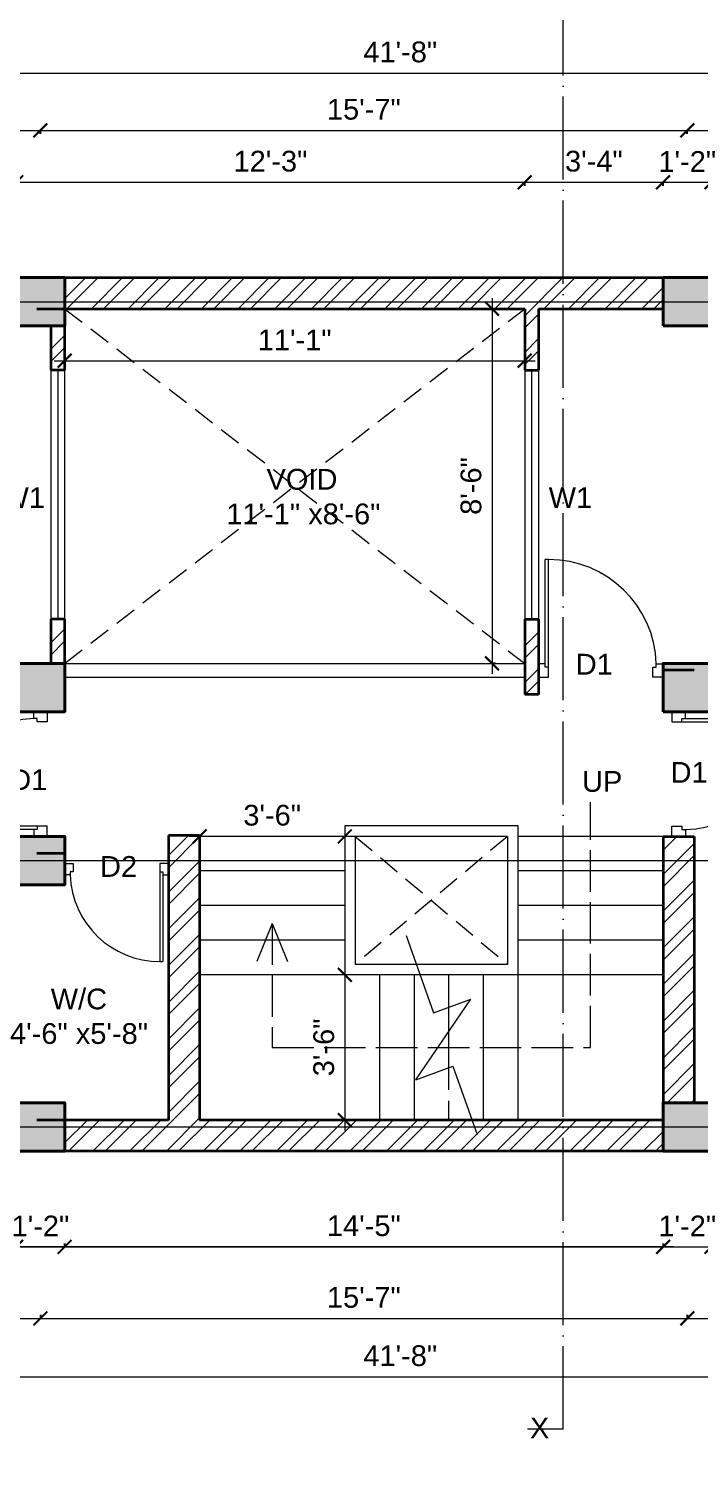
# Model space of a CAD drawing. Header units: inches. Extents: x 122663 to 154153, y 34228 to 39758.
# Drawn here: x 130749.9 to 130943.8, y 37755.1 to 38168.9 of the extents above; entities that cross this region are included whole.
import ezdxf

# ---------------------------------------------------------------- set-up
doc = ezdxf.new("R2010")
doc.units = ezdxf.units.IN
doc.header["$MEASUREMENT"] = 0
doc.header["$PDMODE"] = 35
for name, pattern in [('ACAD_ISO02W100', [15, 12, -3]), ('ACAD_ISO04W100', [30, 24, -3, 0, -3]), ('DASHED', [19.05, 12.7, -6.35])]:
    doc.linetypes.add(name, pattern=pattern)
for name, color, linetype, lineweight in [('Column', 181, 'Continuous', 40), ('Dimension', 130, 'Continuous', 9), ('Hatch', 9, 'Continuous', 9), ('Hidden', 254, 'ACAD_ISO02W100', 15), ('SECTION', 7, 'ACAD_ISO04W100', 18), ('SITE BOUNDARY', 1, 'Continuous', 30), ('Stairs', 61, 'Continuous', 18), ('TEXT', 255, 'Continuous', 35), ('Walls', 11, 'Continuous', 35), ('Windows', 151, 'Continuous', 15)]:
    doc.layers.add(name, color=color, linetype=linetype, lineweight=lineweight)
doc.styles.get("Standard").update_dxf_attribs({"font": 'arial.ttf'})
doc.dimstyles.get("Standard").update_dxf_attribs({"dimtxt": 6, "dimasz": 4, "dimexe": 0, "dimexo": 6, "dimgap": 3, "dimtad": 1, "dimdec": 0, "dimzin": 0, "dimdsep": 46, "dimlunit": 4, "dimtxsty": 'Standard', "dimblk": 'ARCHTICK', "dimcen": 0.09, "dimdle": 3, "dimclrd": 256, "dimadec": 0, "dimazin": 0, "dimtfac": 1, "dimtdec": 0, "dimtofl": 0, "dimtmove": 0, "dimatfit": 3, "dimfxl": 1, "dimfxlon": 1, "dimtolj": 1, "dimtzin": 0, "dimlwd": -1, "dimarcsym": 0})
pattern_1 = [(45, (8020.12, -708.714), (-5.30330086, 5.30330086), []), (45, (8023.6555, -708.714), (-5.30330086, 5.30330086), [])]

# ---------------------------------------------------------------- blocks, each defined once
blk = doc.blocks.new('colm')
at = {"layer": 'Hatch'}
h = blk.add_hatch(color=256, dxfattribs=at)
h.dxf.hatch_style = 1
h.paths.add_polyline_path([(66705.71, 8319.73), (66705.71, 8307.73), (66717.71, 8307.73), (66717.71, 8319.73)])
at = {"layer": 'Column'}
blk.add_lwpolyline([(66705.71, 8307.73), (66717.71, 8307.73), (66717.71, 8319.73), (66705.71, 8319.73)], close=True, dxfattribs=at)
blk = doc.blocks.new('GFFGS')
at = {"layer": 'Windows'}
for p, q in [((97915.22, 19628.63), (97915.22, 19658.74)), ((97916.19, 19658.74), (97915.22, 19658.74)), ((97916.19, 19627.65), (97916.19, 19658.77)), ((97915.22, 19628.63), (97913.27, 19628.63)), ((97913.27, 19628.63), (97913.27, 19624.73)), ((97915.22, 19627.65), (97915.22, 19628.63)), ((97916.19, 19627.65), (97915.22, 19627.65)), ((97916.19, 19624.73), (97916.19, 19627.65)), ((97946.35, 19624.73), (97946.35, 19627.65)), ((97946.35, 19627.65), (97947.32, 19627.65)), ((97947.32, 19627.65), (97947.32, 19628.63)), ((97947.32, 19628.63), (97949.27, 19628.63)), ((97949.27, 19628.63), (97949.27, 19624.73)), ((97913.27, 19624.73), (97916.19, 19624.73)), ((97949.27, 19624.73), (97946.35, 19624.73))]:
    blk.add_line(p, q, dxfattribs=at)
blk.add_arc((97916.25, 19627.66), 31.08, 1.7801, 90.1235, dxfattribs=at)
blk = doc.blocks.new('_ArchTick')
at = {"color": 0, "linetype": 'ByBlock', "const_width": 0.15}
blk.add_lwpolyline([(-0.5, -0.5), (0.5, 0.5)], dxfattribs=at)
blk = doc.blocks.new('*D389')
at = {"layer": 'Defpoints', "color": 0, "transparency": 16777216}
for p in [(130947.34, 38124.52), (130933.34, 38096.99), (130947.34, 38096.99)]:
    blk.add_point(p, dxfattribs=at)
at = {"layer": 'Dimension', "transparency": 16777216}
blk.add_line((130930.34, 38124.52), (130950.34, 38124.52), dxfattribs=at)
at = {"layer": 'Dimension', "color": 0, "lineweight": -2, "transparency": 16777216}
for p, q in [((130933.34, 38123.52), (130933.34, 38124.52)), ((130947.34, 38123.52), (130947.34, 38124.52))]:
    blk.add_line(p, q, dxfattribs=at)
at = {"layer": 'Dimension', "transparency": 16777216, "xscale": 4, "yscale": 4, "zscale": 4, "rotation": 180}
blk.add_blockref('_ArchTick', (130933.34, 38124.52), dxfattribs=at)
at = {"layer": 'Dimension', "transparency": 16777216, "xscale": 4, "yscale": 4, "zscale": 4}
blk.add_blockref('_ArchTick', (130947.34, 38124.52), dxfattribs=at)
at = {"layer": 'Dimension', "color": 0, "lineweight": -2, "transparency": 16777216, "insert": (130940.34, 38130.53), "char_height": 6, "attachment_point": 5}
blk.add_mtext('\\A1;1\'-2"', dxfattribs=at)
blk = doc.blocks.new('*D391')
at = {"layer": 'Defpoints', "color": 0, "transparency": 16777216}
for p in [(130753.34, 38139.54), (130614.52, 38096.99), (130753.34, 38096.99)]:
    blk.add_point(p, dxfattribs=at)
at = {"layer": 'Dimension', "transparency": 16777216}
blk.add_line((130611.52, 38139.54), (130756.34, 38139.54), dxfattribs=at)
at = {"layer": 'Dimension', "color": 0, "lineweight": -2, "transparency": 16777216}
for p, q in [((130614.52, 38138.54), (130614.52, 38139.54)), ((130753.34, 38138.54), (130753.34, 38139.54))]:
    blk.add_line(p, q, dxfattribs=at)
at = {"layer": 'Dimension', "transparency": 16777216, "xscale": 4, "yscale": 4, "zscale": 4, "rotation": 180}
blk.add_blockref('_ArchTick', (130614.52, 38139.54), dxfattribs=at)
at = {"layer": 'Dimension', "transparency": 16777216, "xscale": 4, "yscale": 4, "zscale": 4}
blk.add_blockref('_ArchTick', (130753.34, 38139.54), dxfattribs=at)
at = {"layer": 'Dimension', "color": 0, "lineweight": -2, "transparency": 16777216, "insert": (130683.93, 38145.55), "char_height": 6, "attachment_point": 5}
blk.add_mtext('\\A1;11\'-7"', dxfattribs=at)
blk = doc.blocks.new('*D392')
at = {"layer": 'Defpoints', "color": 0, "transparency": 16777216}
for p in [(130940.34, 38139.54), (130753.34, 38096.99), (130940.34, 38096.99)]:
    blk.add_point(p, dxfattribs=at)
at = {"layer": 'Dimension', "transparency": 16777216}
blk.add_line((130750.34, 38139.54), (130943.34, 38139.54), dxfattribs=at)
at = {"layer": 'Dimension', "color": 0, "lineweight": -2, "transparency": 16777216}
for p, q in [((130753.34, 38138.54), (130753.34, 38139.54)), ((130940.34, 38138.54), (130940.34, 38139.54))]:
    blk.add_line(p, q, dxfattribs=at)
at = {"layer": 'Dimension', "transparency": 16777216, "xscale": 4, "yscale": 4, "zscale": 4, "rotation": 180}
blk.add_blockref('_ArchTick', (130753.34, 38139.54), dxfattribs=at)
at = {"layer": 'Dimension', "transparency": 16777216, "xscale": 4, "yscale": 4, "zscale": 4}
blk.add_blockref('_ArchTick', (130940.34, 38139.54), dxfattribs=at)
at = {"layer": 'Dimension', "color": 0, "lineweight": -2, "transparency": 16777216, "insert": (130846.84, 38145.6), "char_height": 6, "attachment_point": 5}
blk.add_mtext('\\A1;15\'-7"', dxfattribs=at)
blk = doc.blocks.new('*D393')
at = {"layer": 'Defpoints', "color": 0, "transparency": 16777216}
for p in [(131100.21, 38139.54), (130940.34, 38096.99), (131100.21, 38096.99)]:
    blk.add_point(p, dxfattribs=at)
at = {"layer": 'Dimension', "transparency": 16777216}
blk.add_line((130937.34, 38139.54), (131103.21, 38139.54), dxfattribs=at)
at = {"layer": 'Dimension', "color": 0, "lineweight": -2, "transparency": 16777216}
for p, q in [((130940.34, 38138.54), (130940.34, 38139.54)), ((131100.21, 38138.54), (131100.21, 38139.54))]:
    blk.add_line(p, q, dxfattribs=at)
at = {"layer": 'Dimension', "transparency": 16777216, "xscale": 4, "yscale": 4, "zscale": 4, "rotation": 180}
blk.add_blockref('_ArchTick', (130940.34, 38139.54), dxfattribs=at)
at = {"layer": 'Dimension', "transparency": 16777216, "xscale": 4, "yscale": 4, "zscale": 4}
blk.add_blockref('_ArchTick', (131100.21, 38139.54), dxfattribs=at)
at = {"layer": 'Dimension', "color": 0, "lineweight": -2, "transparency": 16777216, "insert": (131020.28, 38145.6), "char_height": 6, "attachment_point": 5}
blk.add_mtext('\\A1;13\'-4"', dxfattribs=at)
blk = doc.blocks.new('*D308')
at = {"layer": 'Defpoints', "color": 0, "transparency": 16777216}
for p in [(131107.21, 38156.11), (130607.52, 38096.99), (131107.21, 38096.99)]:
    blk.add_point(p, dxfattribs=at)
at = {"layer": 'Dimension', "transparency": 16777216}
blk.add_line((130604.52, 38156.11), (131110.21, 38156.11), dxfattribs=at)
at = {"layer": 'Dimension', "color": 0, "lineweight": -2, "transparency": 16777216}
for p, q in [((130607.52, 38155.11), (130607.52, 38156.11)), ((131107.21, 38155.11), (131107.21, 38156.11))]:
    blk.add_line(p, q, dxfattribs=at)
at = {"layer": 'Dimension', "transparency": 16777216, "xscale": 4, "yscale": 4, "zscale": 4, "rotation": 180}
blk.add_blockref('_ArchTick', (130607.52, 38156.11), dxfattribs=at)
at = {"layer": 'Dimension', "transparency": 16777216, "xscale": 4, "yscale": 4, "zscale": 4}
blk.add_blockref('_ArchTick', (131107.21, 38156.11), dxfattribs=at)
at = {"layer": 'Dimension', "color": 0, "lineweight": -2, "transparency": 16777216, "insert": (130857.37, 38162.17), "char_height": 6, "attachment_point": 5}
blk.add_mtext('\\A1;41\'-8"', dxfattribs=at)
blk = doc.blocks.new('*D404')
at = {"layer": 'Defpoints', "color": 0, "transparency": 16777216}
for p in [(130746.34, 37844.49), (130760.34, 37844.49), (130760.34, 37816.85)]:
    blk.add_point(p, dxfattribs=at)
at = {"layer": 'Dimension', "color": 0, "lineweight": -2, "transparency": 16777216}
for p, q in [((130746.34, 37817.85), (130746.34, 37816.85)), ((130760.34, 37817.85), (130760.34, 37816.85))]:
    blk.add_line(p, q, dxfattribs=at)
at = {"layer": 'Dimension', "transparency": 16777216}
blk.add_line((130743.34, 37816.85), (130763.34, 37816.85), dxfattribs=at)
at = {"layer": 'Dimension', "transparency": 16777216, "xscale": 4, "yscale": 4, "zscale": 4, "rotation": 180}
blk.add_blockref('_ArchTick', (130746.34, 37816.85), dxfattribs=at)
at = {"layer": 'Dimension', "transparency": 16777216, "xscale": 4, "yscale": 4, "zscale": 4}
blk.add_blockref('_ArchTick', (130760.34, 37816.85), dxfattribs=at)
at = {"layer": 'Dimension', "color": 0, "lineweight": -2, "transparency": 16777216, "insert": (130753.34, 37822.87), "char_height": 6, "attachment_point": 5}
blk.add_mtext('\\A1;1\'-2"', dxfattribs=at)
blk = doc.blocks.new('*D408')
at = {"layer": 'Defpoints', "color": 0, "transparency": 16777216}
for p in [(130933.34, 37844.49), (130947.34, 37844.49), (130947.34, 37816.85)]:
    blk.add_point(p, dxfattribs=at)
at = {"layer": 'Dimension', "color": 0, "lineweight": -2, "transparency": 16777216}
for p, q in [((130933.34, 37817.85), (130933.34, 37816.85)), ((130947.34, 37817.85), (130947.34, 37816.85))]:
    blk.add_line(p, q, dxfattribs=at)
at = {"layer": 'Dimension', "transparency": 16777216}
blk.add_line((130930.34, 37816.85), (130950.34, 37816.85), dxfattribs=at)
at = {"layer": 'Dimension', "transparency": 16777216, "xscale": 4, "yscale": 4, "zscale": 4, "rotation": 180}
blk.add_blockref('_ArchTick', (130933.34, 37816.85), dxfattribs=at)
at = {"layer": 'Dimension', "transparency": 16777216, "xscale": 4, "yscale": 4, "zscale": 4}
blk.add_blockref('_ArchTick', (130947.34, 37816.85), dxfattribs=at)
at = {"layer": 'Dimension', "color": 0, "lineweight": -2, "transparency": 16777216, "insert": (130940.34, 37822.87), "char_height": 6, "attachment_point": 5}
blk.add_mtext('\\A1;1\'-2"', dxfattribs=at)
blk = doc.blocks.new('*D411')
at = {"layer": 'Defpoints', "color": 0, "transparency": 16777216}
for p in [(130614.52, 37921.49), (130753.34, 37844.49), (130753.34, 37796.16)]:
    blk.add_point(p, dxfattribs=at)
at = {"layer": 'Dimension', "color": 0, "lineweight": -2, "transparency": 16777216}
for p, q in [((130614.52, 37797.16), (130614.52, 37796.16)), ((130753.34, 37797.16), (130753.34, 37796.16))]:
    blk.add_line(p, q, dxfattribs=at)
at = {"layer": 'Dimension', "transparency": 16777216}
blk.add_line((130611.52, 37796.16), (130756.34, 37796.16), dxfattribs=at)
at = {"layer": 'Dimension', "transparency": 16777216, "xscale": 4, "yscale": 4, "zscale": 4, "rotation": 180}
blk.add_blockref('_ArchTick', (130614.52, 37796.16), dxfattribs=at)
at = {"layer": 'Dimension', "transparency": 16777216, "xscale": 4, "yscale": 4, "zscale": 4}
blk.add_blockref('_ArchTick', (130753.34, 37796.16), dxfattribs=at)
at = {"layer": 'Dimension', "color": 0, "lineweight": -2, "transparency": 16777216, "insert": (130683.93, 37802.17), "char_height": 6, "attachment_point": 5}
blk.add_mtext('\\A1;11\'-7"', dxfattribs=at)
blk = doc.blocks.new('*D412')
at = {"layer": 'Defpoints', "color": 0, "transparency": 16777216}
for p in [(130753.34, 37844.49), (130940.34, 37844.49), (130940.34, 37796.16)]:
    blk.add_point(p, dxfattribs=at)
at = {"layer": 'Dimension', "color": 0, "lineweight": -2, "transparency": 16777216}
for p, q in [((130753.34, 37797.16), (130753.34, 37796.16)), ((130940.34, 37797.16), (130940.34, 37796.16))]:
    blk.add_line(p, q, dxfattribs=at)
at = {"layer": 'Dimension', "transparency": 16777216}
blk.add_line((130750.34, 37796.16), (130943.34, 37796.16), dxfattribs=at)
at = {"layer": 'Dimension', "transparency": 16777216, "xscale": 4, "yscale": 4, "zscale": 4, "rotation": 180}
blk.add_blockref('_ArchTick', (130753.34, 37796.16), dxfattribs=at)
at = {"layer": 'Dimension', "transparency": 16777216, "xscale": 4, "yscale": 4, "zscale": 4}
blk.add_blockref('_ArchTick', (130940.34, 37796.16), dxfattribs=at)
at = {"layer": 'Dimension', "color": 0, "lineweight": -2, "transparency": 16777216, "insert": (130846.84, 37802.22), "char_height": 6, "attachment_point": 5}
blk.add_mtext('\\A1;15\'-7"', dxfattribs=at)
blk = doc.blocks.new('*D413')
at = {"layer": 'Defpoints', "color": 0, "transparency": 16777216}
for p in [(130940.34, 37844.49), (131100.21, 37844.49), (131100.21, 37796.16)]:
    blk.add_point(p, dxfattribs=at)
at = {"layer": 'Dimension', "color": 0, "lineweight": -2, "transparency": 16777216}
for p, q in [((130940.34, 37797.16), (130940.34, 37796.16)), ((131100.21, 37797.16), (131100.21, 37796.16))]:
    blk.add_line(p, q, dxfattribs=at)
at = {"layer": 'Dimension', "transparency": 16777216}
blk.add_line((130937.34, 37796.16), (131103.21, 37796.16), dxfattribs=at)
at = {"layer": 'Dimension', "transparency": 16777216, "xscale": 4, "yscale": 4, "zscale": 4, "rotation": 180}
blk.add_blockref('_ArchTick', (130940.34, 37796.16), dxfattribs=at)
at = {"layer": 'Dimension', "transparency": 16777216, "xscale": 4, "yscale": 4, "zscale": 4}
blk.add_blockref('_ArchTick', (131100.21, 37796.16), dxfattribs=at)
at = {"layer": 'Dimension', "color": 0, "lineweight": -2, "transparency": 16777216, "insert": (131020.28, 37802.22), "char_height": 6, "attachment_point": 5}
blk.add_mtext('\\A1;13\'-4"', dxfattribs=at)
blk = doc.blocks.new('*D311')
at = {"layer": 'Defpoints', "color": 0, "transparency": 16777216}
for p in [(130607.52, 37921.49), (131107.21, 37844.49), (131107.21, 37779.29)]:
    blk.add_point(p, dxfattribs=at)
at = {"layer": 'Dimension', "color": 0, "lineweight": -2, "transparency": 16777216}
for p, q in [((130607.52, 37780.29), (130607.52, 37779.29)), ((131107.21, 37780.29), (131107.21, 37779.29))]:
    blk.add_line(p, q, dxfattribs=at)
at = {"layer": 'Dimension', "transparency": 16777216}
blk.add_line((130604.52, 37779.29), (131110.21, 37779.29), dxfattribs=at)
at = {"layer": 'Dimension', "transparency": 16777216, "xscale": 4, "yscale": 4, "zscale": 4, "rotation": 180}
blk.add_blockref('_ArchTick', (130607.52, 37779.29), dxfattribs=at)
at = {"layer": 'Dimension', "transparency": 16777216, "xscale": 4, "yscale": 4, "zscale": 4}
blk.add_blockref('_ArchTick', (131107.21, 37779.29), dxfattribs=at)
at = {"layer": 'Dimension', "color": 0, "lineweight": -2, "transparency": 16777216, "insert": (130857.37, 37785.35), "char_height": 6, "attachment_point": 5}
blk.add_mtext('\\A1;41\'-8"', dxfattribs=at)
blk = doc.blocks.new('*D316')
at = {"layer": 'Defpoints', "color": 0, "transparency": 16777216}
for p in [(130933.34, 38124.52), (130933.34, 38096.99), (130893.34, 38087.99)]:
    blk.add_point(p, dxfattribs=at)
at = {"layer": 'Dimension', "transparency": 16777216}
blk.add_line((130890.34, 38124.52), (130936.34, 38124.52), dxfattribs=at)
at = {"layer": 'Dimension', "color": 0, "lineweight": -2, "transparency": 16777216}
for p, q in [((130893.34, 38123.52), (130893.34, 38124.52)), ((130933.34, 38123.52), (130933.34, 38124.52))]:
    blk.add_line(p, q, dxfattribs=at)
at = {"layer": 'Dimension', "transparency": 16777216, "xscale": 4, "yscale": 4, "zscale": 4, "rotation": 180}
blk.add_blockref('_ArchTick', (130893.34, 38124.52), dxfattribs=at)
at = {"layer": 'Dimension', "transparency": 16777216, "xscale": 4, "yscale": 4, "zscale": 4}
blk.add_blockref('_ArchTick', (130933.34, 38124.52), dxfattribs=at)
at = {"layer": 'Dimension', "color": 0, "transparency": 16777216, "insert": (130913.34, 38130.59), "char_height": 6, "attachment_point": 5}
blk.add_mtext('\\A1;3\'-4"', dxfattribs=at)
blk = doc.blocks.new('*D418')
at = {"layer": 'Defpoints', "color": 0, "transparency": 16777216}
for p in [(130893.34, 38124.52), (130746.34, 38096.99), (130893.34, 38087.99)]:
    blk.add_point(p, dxfattribs=at)
at = {"layer": 'Dimension', "transparency": 16777216}
blk.add_line((130743.34, 38124.52), (130896.34, 38124.52), dxfattribs=at)
at = {"layer": 'Dimension', "color": 0, "lineweight": -2, "transparency": 16777216}
for p, q in [((130746.34, 38123.52), (130746.34, 38124.52)), ((130893.34, 38123.52), (130893.34, 38124.52))]:
    blk.add_line(p, q, dxfattribs=at)
at = {"layer": 'Dimension', "transparency": 16777216, "xscale": 4, "yscale": 4, "zscale": 4, "rotation": 180}
blk.add_blockref('_ArchTick', (130746.34, 38124.52), dxfattribs=at)
at = {"layer": 'Dimension', "transparency": 16777216, "xscale": 4, "yscale": 4, "zscale": 4}
blk.add_blockref('_ArchTick', (130893.34, 38124.52), dxfattribs=at)
at = {"layer": 'Dimension', "color": 0, "transparency": 16777216, "insert": (130819.84, 38130.59), "char_height": 6, "attachment_point": 5}
blk.add_mtext('\\A1;12\'-3"', dxfattribs=at)
blk = doc.blocks.new('*D852')
at = {"layer": 'Defpoints', "color": 0, "transparency": 16777216}
for p in [(130760.34, 38087.99), (130893.34, 38087.99), (130893.34, 38072.96)]:
    blk.add_point(p, dxfattribs=at)
at = {"layer": 'Windows', "transparency": 16777216}
blk.add_line((130757.34, 38072.96), (130896.34, 38072.96), dxfattribs=at)
at = {"layer": 'Windows', "color": 0, "lineweight": -2, "transparency": 16777216}
for p, q in [((130760.34, 38073.96), (130760.34, 38072.96)), ((130893.34, 38073.96), (130893.34, 38072.96))]:
    blk.add_line(p, q, dxfattribs=at)
at = {"layer": 'Windows', "transparency": 16777216, "xscale": 4, "yscale": 4, "zscale": 4, "rotation": 180}
blk.add_blockref('_ArchTick', (130760.34, 38072.96), dxfattribs=at)
at = {"layer": 'Windows', "transparency": 16777216, "xscale": 4, "yscale": 4, "zscale": 4}
blk.add_blockref('_ArchTick', (130893.34, 38072.96), dxfattribs=at)
at = {"layer": 'Windows', "color": 0, "transparency": 16777216, "insert": (130826.84, 38078.97), "char_height": 6, "attachment_point": 5}
blk.add_mtext('\\A1;11\'-1"', dxfattribs=at)
blk = doc.blocks.new('*D853')
at = {"layer": 'Defpoints', "color": 0, "transparency": 16777216}
for p in [(130893.34, 38087.99), (130883.89, 37985.49), (130893.34, 37985.49)]:
    blk.add_point(p, dxfattribs=at)
at = {"layer": 'Windows', "transparency": 16777216}
blk.add_line((130883.89, 38090.99), (130883.89, 37982.49), dxfattribs=at)
at = {"layer": 'Windows', "color": 0, "lineweight": -2, "transparency": 16777216}
for p, q in [((130884.89, 38087.99), (130883.89, 38087.99)), ((130884.89, 37985.49), (130883.89, 37985.49))]:
    blk.add_line(p, q, dxfattribs=at)
at = {"layer": 'Windows', "transparency": 16777216, "xscale": 4, "yscale": 4, "zscale": 4}
for p, rotation in [((130883.89, 38087.99), 90), ((130883.89, 37985.49), 270)]:
    blk.add_blockref('_ArchTick', p, dxfattribs=dict(at, rotation=rotation))
at = {"layer": 'Windows', "color": 0, "transparency": 16777216, "insert": (130877.83, 38036.74), "char_height": 6, "attachment_point": 5, "rotation": 90}
blk.add_mtext('\\A1;8\'-6"', dxfattribs=at)
blk = doc.blocks.new('*D856')
at = {"layer": 'Defpoints', "color": 0, "transparency": 16777216}
for p in [(130799.34, 37935.49), (130799.34, 37935.49), (130841.34, 37935.49)]:
    blk.add_point(p, dxfattribs=at)
at = {"layer": 'Windows', "transparency": 16777216}
blk.add_line((130844.34, 37935.49), (130796.34, 37935.49), dxfattribs=at)
at = {"layer": 'Windows', "transparency": 16777216, "xscale": 4, "yscale": 4, "zscale": 4, "rotation": 180}
blk.add_blockref('_ArchTick', (130799.34, 37935.49), dxfattribs=at)
at = {"layer": 'Windows', "transparency": 16777216, "xscale": 4, "yscale": 4, "zscale": 4}
blk.add_blockref('_ArchTick', (130841.34, 37935.49), dxfattribs=at)
at = {"layer": 'Windows', "color": 0, "transparency": 16777216, "insert": (130820.34, 37941.56), "char_height": 6, "attachment_point": 5}
blk.add_mtext('\\A1;3\'-6"', dxfattribs=at)
blk = doc.blocks.new('*D857')
at = {"layer": 'Defpoints', "color": 0, "transparency": 16777216}
for p in [(130841.34, 37895.49), (130841.34, 37853.49), (130841.34, 37853.49)]:
    blk.add_point(p, dxfattribs=at)
at = {"layer": 'Windows', "transparency": 16777216}
blk.add_line((130841.34, 37898.49), (130841.34, 37850.49), dxfattribs=at)
at = {"layer": 'Windows', "transparency": 16777216, "xscale": 4, "yscale": 4, "zscale": 4}
for p, rotation in [((130841.34, 37895.49), 90), ((130841.34, 37853.49), 270)]:
    blk.add_blockref('_ArchTick', p, dxfattribs=dict(at, rotation=rotation))
at = {"layer": 'Windows', "color": 0, "transparency": 16777216, "insert": (130835.27, 37874.49), "char_height": 6, "attachment_point": 5, "rotation": 90}
blk.add_mtext('\\A1;3\'-6"', dxfattribs=at)
blk = doc.blocks.new('*D1444')
at = {"layer": 'Defpoints', "color": 0, "transparency": 16777216}
for p in [(130760.34, 37844.49), (130933.34, 37844.49), (130933.34, 37816.85)]:
    blk.add_point(p, dxfattribs=at)
at = {"layer": 'Dimension', "color": 0, "lineweight": -2, "transparency": 16777216}
for p, q in [((130760.34, 37817.85), (130760.34, 37816.85)), ((130933.34, 37817.85), (130933.34, 37816.85))]:
    blk.add_line(p, q, dxfattribs=at)
at = {"layer": 'Dimension', "transparency": 16777216}
blk.add_line((130757.34, 37816.85), (130936.34, 37816.85), dxfattribs=at)
at = {"layer": 'Dimension', "transparency": 16777216, "xscale": 4, "yscale": 4, "zscale": 4, "rotation": 180}
blk.add_blockref('_ArchTick', (130760.34, 37816.85), dxfattribs=at)
at = {"layer": 'Dimension', "transparency": 16777216, "xscale": 4, "yscale": 4, "zscale": 4}
blk.add_blockref('_ArchTick', (130933.34, 37816.85), dxfattribs=at)
at = {"layer": 'Dimension', "color": 0, "transparency": 16777216, "insert": (130846.84, 37822.92), "char_height": 6, "attachment_point": 5}
blk.add_mtext('\\A1;14\'-5"', dxfattribs=at)
blk = doc.blocks.new('*D1445')
at = {"layer": 'Defpoints', "color": 0, "transparency": 16777216}
for p in [(130933.34, 37844.49), (130204.66, 37816.85), (130204.66, 37279.91)]:
    blk.add_point(p, dxfattribs=at)
at = {"layer": 'Dimension', "color": 0, "lineweight": -2, "transparency": 16777216}
for p, q in [((130933.34, 37817.85), (130933.34, 37816.85)), ((130204.66, 37815.85), (130204.66, 37816.85))]:
    blk.add_line(p, q, dxfattribs=at)
at = {"layer": 'Dimension', "transparency": 16777216}
blk.add_line((130936.34, 37816.85), (130201.66, 37816.85), dxfattribs=at)
at = {"layer": 'Dimension', "transparency": 16777216, "xscale": 4, "yscale": 4, "zscale": 4, "rotation": 180}
blk.add_blockref('_ArchTick', (130204.66, 37816.85), dxfattribs=at)
at = {"layer": 'Dimension', "transparency": 16777216, "xscale": 4, "yscale": 4, "zscale": 4}
blk.add_blockref('_ArchTick', (130933.34, 37816.85), dxfattribs=at)
at = {"layer": 'Dimension', "color": 0, "transparency": 16777216, "insert": (130569, 37822.92), "char_height": 6, "attachment_point": 5}
blk.add_mtext('\\A1;60\'-9"', dxfattribs=at)

msp = doc.modelspace()

# ---------------------------------------------------------------- hatches: boundary and pattern name
at = {"layer": 'Hatch'}
h = msp.add_hatch(dxfattribs=at)
h.set_pattern_fill('ANSI32', color=256, scale=20)
h.set_pattern_definition(pattern_1)
h.paths.add_polyline_path([(130897.34, 37998.24), (130893.34, 37998.24), (130893.34, 37976.49), (130897.34, 37976.49)])
h.paths.add_polyline_path([(130893.34, 38070.24), (130897.34, 38070.24), (130897.34, 38087.99), (130933.34, 38087.99), (130933.34, 38096.99), (130760.34, 38096.99), (130760.34, 38087.99), (130893.34, 38087.99)])
h = msp.add_hatch(dxfattribs=at)
h.set_pattern_fill('ANSI32', color=256, scale=20)
h.set_pattern_definition(pattern_1)
h.paths.add_polyline_path([(130756.34, 38070.24), (130760.34, 38070.24), (130760.34, 38082.99), (130756.34, 38082.99)])
h.paths.add_polyline_path([(130760.34, 37998.24), (130756.34, 37998.24), (130756.34, 37985.49), (130760.34, 37985.49)])
h = msp.add_hatch(dxfattribs=at)
h.set_pattern_fill('ANSI32', color=256, scale=20)
h.set_pattern_definition(pattern_1)
h.paths.add_polyline_path([(130799.34, 37853.49), (130799.34, 37935.74), (130790.34, 37935.74), (130790.34, 37853.49), (130760.34, 37853.49), (130760.34, 37844.49), (130933.34, 37844.49), (130933.34, 37853.49)])
h = msp.add_hatch(dxfattribs=at)
h.set_pattern_fill('ANSI32', color=256, scale=20)
h.set_pattern_definition(pattern_1)
h.paths.add_polyline_path([(130942.34, 37935.49), (130933.34, 37935.49), (130933.34, 37858.49), (130942.34, 37858.49)])

# ---------------------------------------------------------------- linework, layer by layer
at = {"layer": 'Hidden'}
for p, q in [((130912.34, 37874.49), (130912.34, 37945.34)), ((130820.34, 37910.32), (130815.91, 37899.31)), ((130820.34, 37910.32), (130820.34, 37874.49)), ((130820.34, 37910.32), (130824.77, 37899.31)), ((130820.34, 37874.49), (130912.34, 37874.49))]:
    msp.add_line(p, q, dxfattribs=at)
at = {"layer": 'SECTION'}
for q in [(130904.5, 38175.79), (130894.12, 37764.12)]:
    msp.add_line((130904.5, 37764.12), q, dxfattribs=at)
at = {"layer": 'SITE BOUNDARY'}
msp.add_circle((130143.63, 37296.4), 2461.59, dxfattribs=at)
at = {"layer": 'Stairs', "linetype": 'DASHED', "ltscale": 0.5}
for p, q in [((130760.34, 37985.49), (130893.34, 38087.99)), ((130760.34, 38087.99), (130893.34, 37985.49)), ((130888.34, 37935.49), (130844.34, 37898.49)), ((130844.34, 37935.49), (130888.34, 37898.49)), ((130933.34, 37931.14), (130933.34, 37935.49)), ((130871.34, 37868.58), (130871.34, 37853.49))]:
    msp.add_line(p, q, dxfattribs=at)
at = {"layer": 'Stairs'}
for p, q in [((130891.34, 37938.49), (130841.34, 37938.49)), ((130841.34, 37938.49), (130841.34, 37853.49)), ((130891.34, 37938.49), (130891.34, 37853.49)), ((130841.34, 37935.49), (130799.34, 37935.49)), ((130888.34, 37935.49), (130844.34, 37935.49)), ((130844.34, 37935.49), (130844.34, 37898.49)), ((130888.34, 37935.49), (130888.34, 37898.49)), ((130933.34, 37935.49), (130891.34, 37935.49)), ((130841.34, 37925.49), (130799.34, 37925.49)), ((130933.34, 37925.49), (130891.34, 37925.49)), ((130841.34, 37915.49), (130799.34, 37915.49)), ((130933.34, 37915.49), (130891.34, 37915.49)), ((130841.34, 37905.49), (130799.34, 37905.49)), ((130859.04, 37906.81), (130867.02, 37884.51)), ((130933.34, 37905.49), (130891.34, 37905.49)), ((130863.09, 37898.49), (130844.34, 37898.49)), ((130888.34, 37898.49), (130863.09, 37898.49)), ((130863.09, 37895.49), (130799.34, 37895.49)), ((130851.34, 37895.49), (130851.34, 37853.49)), ((130861.34, 37895.49), (130861.34, 37853.49)), ((130933.34, 37895.49), (130863.09, 37895.49)), ((130871.34, 37895.49), (130871.34, 37886.1)), ((130881.34, 37895.49), (130881.34, 37853.49)), ((130861.85, 37865.07), (130877.74, 37888.47)), ((130867.02, 37884.51), (130877.74, 37888.47)), ((130871.34, 37886.1), (130871.34, 37879.04)), ((130871.34, 37879.04), (130871.34, 37868.58)), ((130861.85, 37865.07), (130872.57, 37869.03)), ((130872.57, 37869.03), (130879.64, 37849.28))]:
    msp.add_line(p, q, dxfattribs=at)
at = {"layer": 'Walls'}
for p, q in [((130752.34, 38096.99), (130933.34, 38096.99)), ((130752.34, 38087.99), (130893.34, 38087.99)), ((130893.34, 38087.99), (130893.34, 38070.24)), ((130897.34, 38087.99), (130933.34, 38087.99)), ((130897.34, 38087.99), (130897.34, 38070.24)), ((130756.34, 38082.99), (130756.34, 38070.24)), ((130760.34, 38082.99), (130760.34, 38070.24)), ((130760.34, 38070.24), (130756.34, 38070.24)), ((130893.34, 38070.24), (130897.34, 38070.24)), ((130756.34, 37998.24), (130756.34, 37985.49)), ((130760.34, 37998.24), (130756.34, 37998.24)), ((130760.34, 37998.24), (130760.34, 37985.49)), ((130893.34, 37998.24), (130893.34, 37976.49)), ((130893.34, 37998.24), (130897.34, 37998.24)), ((130897.34, 37998.24), (130897.34, 37976.49)), ((130942.34, 37983.49), (130933.34, 37983.49)), ((130897.34, 37976.49), (130893.34, 37976.49)), ((130790.34, 37935.74), (130790.34, 37853.49)), ((130799.34, 37935.74), (130790.34, 37935.74)), ((130799.34, 37935.74), (130799.34, 37853.49)), ((130933.34, 37935.49), (130933.34, 37858.49)), ((130933.34, 37935.49), (130942.34, 37935.49)), ((130942.34, 37935.49), (130942.34, 37858.49)), ((130760.34, 37930.49), (130752.34, 37930.49)), ((130760.34, 37930.49), (130760.34, 37921.49)), ((130752.34, 37921.49), (130760.34, 37921.49)), ((130790.34, 37853.49), (130752.34, 37853.49)), ((130933.34, 37853.49), (130799.34, 37853.49)), ((130933.34, 37844.49), (130752.34, 37844.49))]:
    msp.add_line(p, q, dxfattribs=at)
at = {"layer": 'Windows'}
for p, q in [((130756.34, 38070.24), (130756.34, 37998.24)), ((130758.34, 38070.24), (130758.34, 37998.24)), ((130760.34, 38070.24), (130760.34, 37998.24)), ((130893.34, 38070.24), (130893.34, 37998.24)), ((130895.34, 38070.24), (130895.34, 37998.24)), ((130897.34, 38070.24), (130897.34, 37998.24)), ((130760.34, 37985.49), (130893.34, 37985.49)), ((130760.34, 37981.49), (130893.34, 37981.49))]:
    msp.add_line(p, q, dxfattribs=at)
for p in [(129885.84, 38089.99), (129885.84, 37928.49), (130024.66, 37851.49)]:
    msp.add_xline(p, (1, 0), dxfattribs=at)

# ---------------------------------------------------------------- block references
at = {"layer": 'Column', "xscale": 1.166666666668081, "yscale": 1.166666666668081, "zscale": 1.166666666668081}
for p in [(52923.02, 28390.64), (53110.02, 28390.64), (52923.02, 28279.14), (53110.02, 28279.14), (52923.02, 28229.14), (52923.02, 28152.14), (53110.02, 28152.14)]:
    msp.add_blockref('colm', p, dxfattribs=at)
at = {"layer": 'Windows'}
msp.add_blockref('GFFGS', (32984.07, 18356.76), dxfattribs=at)
for p, rotation in [((150380.02, -59977.78), 90.00000000000001), ((111311.16, 135884.76), 270)]:
    msp.add_blockref('GFFGS', p, dxfattribs=dict(at, rotation=rotation))
at = {"layer": 'Windows', "xscale": 0.8333333333333334, "yscale": 0.8333333333333334, "zscale": 0.8333333333333334, "rotation": 180}
msp.add_blockref('GFFGS', (212384.73, 54281.56), dxfattribs=at)

# ---------------------------------------------------------------- texts
at = {"layer": 'TEXT', "char_height": 6}
for s, width, insert, attachment_point in [('\\pi32.11468;VOID\\P\\pi20.49122;11\'-1" x8\'-6"', 84.2389, (130786.59, 38025.6), 7), ('W1', 18.7269, (130742.07, 38036.37), 1), ('W1', 18.7269, (130900.27, 38036.37), 1), ('\\pi5.0988;D1', 18.7269, (130903, 37988.24), 1), ('\\pi5.0988;D1', 18.7269, (130739.51, 37954.85), 1), ('UP', 18.7269, (130921.56, 37948.27), 9), ('\\pi5.0988;D1', 18.7269, (130930.41, 37956.98), 1), ('\\pi4.55037;D2', 18.7269, (130766.02, 37929.78), 1), ('\\pi34.18972;W/C\\P\\pi22.41891;4\'-6" x5\'-8"', 84.2389, (130722.13, 37875.41), 7), ('X', 18.7269, (130900.45, 37767.52), 3)]:
    msp.add_mtext_dynamic_manual_height_columns(s, width=width, gutter_width=1, heights=[0], dxfattribs=dict(at, insert=insert, attachment_point=attachment_point))

# ---------------------------------------------------------------- dimensions: what is measured, and where the dimension line sits
at = {"layer": 'Dimension', "lineweight": -2}
for base, p1, p2, picture, middle in [((131107.21, 38156.11), (130607.52, 38096.99), (131107.21, 38096.99), '*D308', (130857.37, 38162.17)), ((130753.34, 38139.54), (130614.52, 38096.99), (130753.34, 38096.99), '*D391', (130683.93, 38145.55)), ((130940.34, 38139.54), (130753.34, 38096.99), (130940.34, 38096.99), '*D392', (130846.84, 38145.6)), ((131100.21, 38139.54), (130940.34, 38096.99), (131100.21, 38096.99), '*D393', (131020.28, 38145.6)), ((131107.21, 37779.29), (130607.52, 37921.49), (131107.21, 37844.49), '*D311', (130857.37, 37785.35)), ((130753.34, 37796.16), (130614.52, 37921.49), (130753.34, 37844.49), '*D411', (130683.93, 37802.17)), ((130940.34, 37796.16), (130753.34, 37844.49), (130940.34, 37844.49), '*D412', (130846.84, 37802.22)), ((131100.21, 37796.16), (130940.34, 37844.49), (131100.21, 37844.49), '*D413', (131020.28, 37802.22))]:
    dim = msp.add_linear_dim(base=base, p1=p1, p2=p2, dimstyle='Standard', override={"dimtmove": 1}, dxfattribs=at)
    dim.commit()
    dim.dimension.update_dxf_attribs({"geometry": picture, "text_midpoint": middle})
at = {"layer": 'Dimension'}
for base, p1, p2, picture, middle in [((130893.34, 38124.52), (130746.34, 38096.99), (130893.34, 38087.99), '*D418', (130819.84, 38130.59)), ((130933.34, 38124.52), (130893.34, 38087.99), (130933.34, 38096.99), '*D316', (130913.34, 38130.59)), ((130204.66, 37816.85), (130933.34, 37844.49), (130204.66, 37279.91), '*D1445', (130569, 37822.92)), ((130933.34, 37816.85), (130760.34, 37844.49), (130933.34, 37844.49), '*D1444', (130846.84, 37822.92))]:
    dim = msp.add_linear_dim(base=base, p1=p1, p2=p2, dimstyle='Standard', override={"dimtmove": 1}, dxfattribs=at)
    dim.commit()
    dim.dimension.update_dxf_attribs({"geometry": picture, "text_midpoint": middle})
at = {"layer": 'Dimension', "lineweight": -2}
for base, p1, p2, picture, middle in [((130947.34, 38124.52), (130933.34, 38096.99), (130947.34, 38096.99), '*D389', (130940.34, 38124.52)), ((130760.34, 37816.85), (130746.34, 37844.49), (130760.34, 37844.49), '*D404', (130753.34, 37816.85)), ((130947.34, 37816.85), (130933.34, 37844.49), (130947.34, 37844.49), '*D408', (130940.34, 37816.85))]:
    dim = msp.add_linear_dim(base=base, p1=p1, p2=p2, dimstyle='Standard', override={"dimtmove": 1}, dxfattribs=at)
    dim.commit()
    dim.dimension.update_dxf_attribs({"geometry": picture, "text_midpoint": middle, "dimtype": 160})
at = {"layer": 'Windows'}
for base, p1, p2, picture, middle in [((130883.8895, 37985.4903), (130893.3389, 38087.9878), (130893.3389, 37985.4903), '*D853', (130877.8261, 38036.739)), ((130841.34, 37853.49), (130841.34, 37895.49), (130841.34, 37853.49), '*D857', (130835.27, 37874.49))]:
    dim = msp.add_linear_dim(base=base, p1=p1, p2=p2, angle=90, dimstyle='Standard', dxfattribs=at)
    dim.commit()
    dim.dimension.update_dxf_attribs({"geometry": picture, "text_midpoint": middle})
for base, p1, p2, picture, middle in [((130893.34, 38072.96), (130760.34, 38087.99), (130893.34, 38087.99), '*D852', (130826.84, 38078.97)), ((130799.34, 37935.49), (130841.34, 37935.49), (130799.34, 37935.49), '*D856', (130820.34, 37941.56))]:
    dim = msp.add_linear_dim(base=base, p1=p1, p2=p2, dimstyle='Standard', dxfattribs=at)
    dim.commit()
    dim.dimension.update_dxf_attribs({"geometry": picture, "text_midpoint": middle})

doc.saveas('drawing.dxf')
